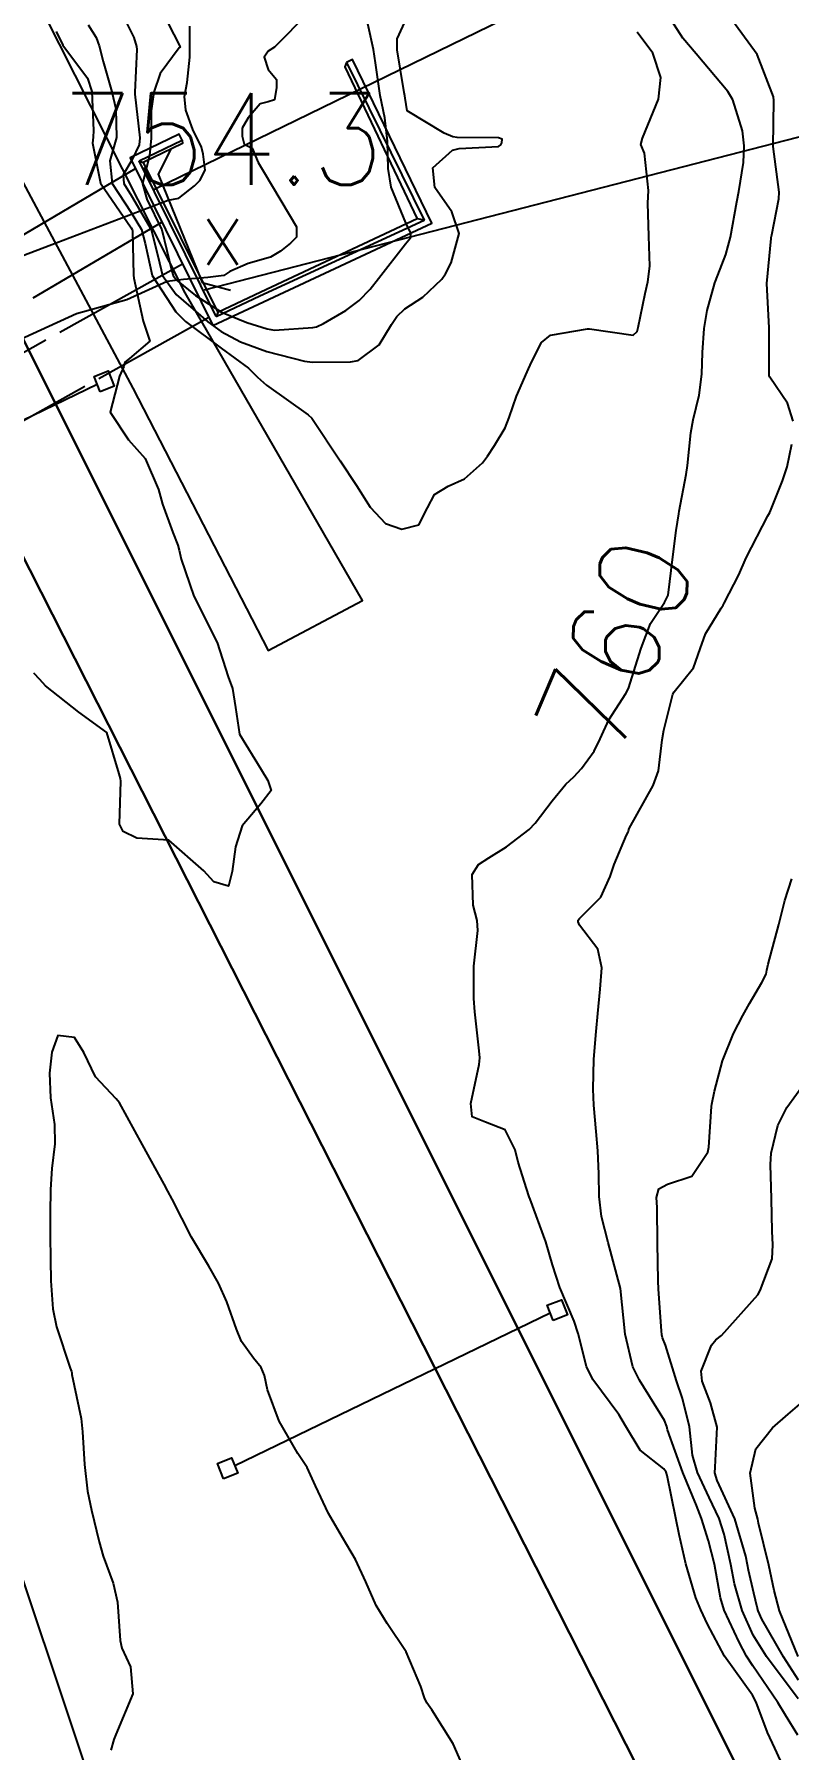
# Model space of a CAD drawing. Header units: metres. Extents: x 318500 to 325275, y 7408834 to 7428799.
# Drawn here: x 321900.1 to 321933, y 7422915.6 to 7422990.5 of the extents above; entities that cross this region are included whole.
import ezdxf
from ezdxf.enums import TextEntityAlignment as Align

# ---------------------------------------------------------------- set-up
doc = ezdxf.new("R2010")
doc.units = ezdxf.units.M
doc.header["$MEASUREMENT"] = 0
doc.linetypes.add('CONTINUO', pattern=[0])
doc.linetypes.add('TRACEJADO', pattern=[8.7, 8, -0.7])
for name, color, linetype in [('BUEIRO', 151, 'Continuous'), ('Cotas', 45, 'Continuous'), ('Curvas de Nivel 1m', 11, 'Continuous'), ('Curvas de Nivel 5m', 15, 'Continuous'), ('Divisas', 45, 'Continuous'), ('Hidrografia', 140, 'Continuous'), ('Linha Férrea', 20, 'Continuous'), ('Pontes_Viadutos_Tubos', 190, 'Continuous'), ('Pontos Cotados', 45, 'Continuous'), ('Pórticos', 45, 'Continuous'), ('TEXTO', 45, 'Continuous'), ('Vias Primárias', 230, 'Continuous'), ('Vias Secundárias', 230, 'Continuous')]:
    doc.layers.add(name, color=color, linetype=linetype)
doc.styles.add('Style-STANDARD', font='STANDARD.shx')

# ---------------------------------------------------------------- blocks, each defined once
blk = doc.blocks.new('ELVTXT_88')
at = {"layer": 'Pontos Cotados', "linetype": 'Continuous', "style": 'Style-STANDARD'}
for s, height, p in [('754.3', 4, (0, 4)), ('x', 3, (0, 0))]:
    blk.add_text(s, height=height, dxfattribs=at).set_placement(p, align=Align.MIDDLE_CENTER)

msp = doc.modelspace()

# ---------------------------------------------------------------- linework, layer by layer
at = {"layer": 'BUEIRO', "linetype": 'TRACEJADO', "flags": 128}
for points in [[(321883.332, 7422972.189), (321904.488, 7422984.657)], [(321885.033, 7422970.174), (321905.644, 7422982.32)], [(321885.987, 7422969.043), (321906.547, 7422980.492)], [(321887.695, 7422967.018), (321907.7, 7422978.159)]]:
    msp.add_lwpolyline(points, dxfattribs=at)
at = {"layer": 'BUEIRO', "linetype": 'CONTINUO'}
for points in [[(321906.526, 7422985.895, 758.412), (321906.395, 7422986.165, 758.412), (321904.255, 7422985.129, 758.525), (321907.879, 7422977.798, 758.407), (321917.442, 7422982.276, 758.407), (321913.981, 7422989.428, 756.817), (321913.711, 7422989.297, 756.817)], [(321913.711, 7422989.297, 756.817), (321913.646, 7422989.099, 755.561), (321916.8, 7422982.468, 754.146)], [(321913.711, 7422989.297, 756.817), (321917.114, 7422982.398, 758.345)], [(321904.658, 7422984.991, 758.525), (321906.526, 7422985.895, 758.412)], [(321906.526, 7422985.895, 758.412), (321906.546, 7422985.759, 754.213), (321904.829, 7422984.928, 754.324)], [(321908.018, 7422978.194, 758.407), (321904.658, 7422984.991, 758.525)], [(321904.658, 7422984.991, 758.525), (321904.829, 7422984.928, 754.324), (321908.086, 7422978.374, 754.208), (321908.018, 7422978.194, 758.407)], [(321917.05, 7422982.413, 757.027), (321916.8, 7422982.468, 754.146), (321909.966, 7422979.263, 754.146), (321908.086, 7422978.374, 754.208)], [(321909.934, 7422979.092, 758.345), (321917.114, 7422982.398, 758.345), (321917.05, 7422982.413, 757.027)], [(321908.018, 7422978.194, 758.407), (321909.934, 7422979.092, 758.345)]]:
    msp.add_polyline3d(points, dxfattribs=at)
at = {"layer": 'Curvas de Nivel 1m', "flags": 128}
for points, elevation in [([(321905.405, 7422991.99), (321906.411, 7422990.044), (321906.44, 7422989.98), (321906.433, 7422989.956), (321906.409, 7422989.932), (321905.568, 7422988.812), (321905.289, 7422987.991), (321905.175, 7422987.189), (321905.18, 7422985.992), (321905.105, 7422985.236), (321904.795, 7422983.995), (321904.985, 7422983.328), (321905.651, 7422981.986), (321906.088, 7422980.176), (321906.139, 7422979.981), (321906.277, 7422979.793), (321907.123, 7422979.111), (321908.257, 7422978.387), (321909.359, 7422977.933), (321910.246, 7422977.652), (321910.567, 7422977.595), (321912.247, 7422977.706), (321912.404, 7422977.742), (321912.709, 7422977.893), (321913.686, 7422978.452), (321914.265, 7422978.898), (321914.748, 7422979.388), (321915.116, 7422979.857), (321916.295, 7422981.376), (321916.509, 7422981.626), (321916.521, 7422981.838), (321916.307, 7422982.282), (321915.672, 7422983.85), (321915.539, 7422984.655), (321915.507, 7422985.853), (321915.387, 7422986.872), (321915.184, 7422987.858), (321914.984, 7422989.279), (321914.891, 7422989.863), (321914.46, 7422991.85)], 757), ([(321903.882, 7422991.465), (321904.414, 7422990.381), (321904.539, 7422989.999), (321904.545, 7422989.862), (321904.466, 7422987.999), (321904.469, 7422987.909), (321904.685, 7422985.997), (321904.657, 7422985.696), (321904.346, 7422985.058), (321903.956, 7422984.386), (321903.99, 7422984.005), (321904.322, 7422983.468), (321905.175, 7422981.991), (321905.483, 7422980.793), (321905.679, 7422979.986), (321906.268, 7422979.154), (321907.656, 7422977.959), (321908.244, 7422977.544), (321909.086, 7422977.089), (321910.231, 7422976.669), (321911.886, 7422976.243), (321912.224, 7422976.192), (321913.895, 7422976.205), (321914.226, 7422976.272), (321915.142, 7422976.95), (321915.688, 7422977.848), (321915.91, 7422978.19), (321916.26, 7422978.532), (321917.059, 7422979.041), (321917.886, 7422979.824), (321918.041, 7422980.064), (321918.287, 7422980.532), (321918.636, 7422981.815), (321918.314, 7422982.766), (321917.582, 7422983.827), (321917.484, 7422984.688), (321918.355, 7422985.463), (321918.639, 7422985.532), (321920.358, 7422985.627), (321920.458, 7422985.689), (321920.505, 7422985.788), (321920.521, 7422985.947), (321920.362, 7422986.005), (321918.555, 7422986.01), (321918.362, 7422986.052), (321917.984, 7422986.203), (321916.373, 7422987.176), (321916.275, 7422987.737), (321916.261, 7422987.842), (321916.235, 7422987.989), (321915.934, 7422989.847), (321915.932, 7422990.333), (321916.433, 7422991.402)], 758), ([(321933.234, 7422973.614), (321932.995, 7422974.405), (321932.219, 7422975.538), (321932.191, 7422975.601), (321932.188, 7422975.63), (321932.189, 7422975.662), (321932.192, 7422977.631), (321932.187, 7422977.695), (321932.092, 7422979.633), (321932.276, 7422981.607), (321932.281, 7422981.63), (321932.284, 7422981.647), (321932.302, 7422981.76), (321932.615, 7422983.336), (321932.621, 7422983.626), (321932.36, 7422985.63), (321932.398, 7422987.63), (321932.382, 7422987.787), (321931.672, 7422989.641), (321930.435, 7422991.318)], 761), ([(321902.419, 7422990.94), (321902.772, 7422990.383), (321902.907, 7422990.023), (321903.086, 7422989.333), (321903.461, 7422988.014), (321903.632, 7422987.27), (321903.66, 7422986.011), (321903.366, 7422984.994), (321903.475, 7422984.013), (321904.311, 7422982.732), (321904.759, 7422981.995), (321904.909, 7422981.379), (321905.219, 7422979.991), (321906.256, 7422978.391), (321906.68, 7422977.974), (321908.233, 7422976.81), (321909.426, 7422975.932), (321909.828, 7422975.538), (321910.213, 7422975.185), (321912.042, 7422973.902), (321912.198, 7422973.752), (321913.435, 7422971.881), (321914.154, 7422970.801), (321914.754, 7422969.861), (321915.424, 7422969.142), (321916.131, 7422968.891), (321916.88, 7422969.085), (321917.259, 7422969.829), (321917.558, 7422970.417), (321918.154, 7422970.776), (321918.871, 7422971.098), (321919.657, 7422971.798), (321919.879, 7422972.09), (321920.181, 7422972.556), (321920.65, 7422973.326), (321920.83, 7422973.781), (321921.147, 7422974.713), (321921.612, 7422975.769), (321921.802, 7422976.19), (321922.239, 7422977.051), (321922.63, 7422977.37), (321924.249, 7422977.656), (321924.337, 7422977.651), (321926.245, 7422977.376), (321926.417, 7422977.538), (321926.469, 7422977.707), (321926.777, 7422979.197), (321926.882, 7422979.701), (321926.974, 7422980.387), (321926.927, 7422981.701), (321926.882, 7422983.141), (321926.916, 7422983.701), (321926.734, 7422985.325), (321926.583, 7422985.707), (321926.648, 7422985.991), (321927.36, 7422987.695), (321927.454, 7422988.635), (321927.105, 7422989.7), (321926.424, 7422990.623)], 759), ([(321933.436, 7422916.191), (321932.898, 7422917.062), (321932.563, 7422917.613), (321931.474, 7422919.214), (321931.195, 7422919.633), (321930.879, 7422920.249), (321930.222, 7422921.649), (321930.056, 7422922.192), (321929.799, 7422923.656), (321929.545, 7422924.681), (321929.231, 7422925.663), (321929.016, 7422926.218), (321928.419, 7422927.672), (321927.752, 7422929.535), (321927.712, 7422929.679), (321927.614, 7422929.937), (321926.518, 7422931.697), (321926.236, 7422932.291), (321925.891, 7422933.707), (321925.69, 7422935.71), (321925.159, 7422937.718), (321924.865, 7422938.857), (321924.763, 7422939.725), (321924.744, 7422940.714), (321924.708, 7422941.726), (321924.633, 7422942.577), (321924.52, 7422943.729), (321924.493, 7422944.416), (321924.532, 7422945.729), (321924.629, 7422946.938), (321924.699, 7422947.727), (321924.798, 7422948.794), (321924.878, 7422949.725), (321924.702, 7422950.542), (321923.899, 7422951.596), (321923.835, 7422951.741), (321923.839, 7422951.803), (321923.902, 7422951.884), (321924.828, 7422952.814), (321925.235, 7422953.72), (321925.416, 7422954.24), (321925.957, 7422955.525), (321926.02, 7422955.649), (321926.035, 7422955.709), (321926.065, 7422955.813), (321927.123, 7422957.693), (321927.347, 7422958.332), (321927.518, 7422959.687), (321927.587, 7422960.116), (321927.982, 7422961.681), (321928.041, 7422961.792), (321928.889, 7422962.835), (321929.167, 7422963.669), (321929.408, 7422964.329), (321930.087, 7422965.449), (321930.176, 7422965.572), (321930.229, 7422965.658), (321930.859, 7422966.898), (321931.191, 7422967.644), (321932.139, 7422969.481), (321932.223, 7422969.629), (321932.775, 7422971.006), (321932.974, 7422971.618), (321933.185, 7422972.615)], 761), ([(321933.453, 7422917.772), (321932.076, 7422919.621), (321931.494, 7422920.563), (321931.004, 7422921.638), (321930.679, 7422922.8), (321930.511, 7422923.645), (321930.225, 7422924.975), (321930.01, 7422925.653), (321929.574, 7422926.576), (321929.052, 7422927.665), (321928.838, 7422928.427), (321928.705, 7422929.669), (321928.402, 7422930.898), (321928.143, 7422931.675), (321927.656, 7422933.232), (321927.534, 7422933.557), (321927.5, 7422933.682), (321927.48, 7422933.865), (321927.358, 7422935.685), (321927.333, 7422936.048), (321927.315, 7422937.686), (321927.296, 7422939.247), (321927.262, 7422939.687), (321927.363, 7422940.069), (321927.749, 7422940.267), (321928.811, 7422940.612), (321929.511, 7422941.663), (321929.552, 7422941.884), (321929.67, 7422943.661), (321929.69, 7422943.772), (321929.807, 7422944.332), (321930.152, 7422945.655), (321930.628, 7422946.858), (321931.044, 7422947.642), (321931.336, 7422948.16), (321931.872, 7422949.088), (321932.057, 7422949.447), (321932.093, 7422949.627), (321932.144, 7422949.888), (321932.617, 7422951.619), (321932.869, 7422952.662), (321933.184, 7422953.611)], 762), ([(321919.155, 7422914.041), (321918.376, 7422915.801), (321917.445, 7422917.289), (321917.229, 7422917.594), (321917.121, 7422917.815), (321916.961, 7422918.314), (321916.331, 7422919.827), (321915.498, 7422921.07), (321915.014, 7422921.847), (321914.558, 7422922.892), (321914.115, 7422923.861), (321913.544, 7422924.826), (321912.922, 7422925.876), (321912.368, 7422927.086), (321912.001, 7422927.886), (321911.589, 7422928.503), (321910.766, 7422929.903), (321910.263, 7422931.278), (321910.126, 7422931.913), (321909.989, 7422932.26), (321909.647, 7422932.667), (321909.12, 7422933.393), (321908.913, 7422933.931), (321908.491, 7422935.125), (321908.121, 7422935.944), (321907.701, 7422936.682), (321906.947, 7422937.958), (321906.092, 7422939.611), (321905.905, 7422939.968), (321905.744, 7422940.265), (321904.799, 7422941.985), (321903.797, 7422943.819), (321903.649, 7422944.002), (321902.747, 7422944.953), (321902.236, 7422946.024), (321901.83, 7422946.676), (321901.101, 7422946.767), (321900.829, 7422946.04), (321900.732, 7422945.12), (321900.772, 7422944.04), (321900.946, 7422942.875), (321900.97, 7422942.038), (321900.836, 7422940.957), (321900.773, 7422940.04), (321900.761, 7422939.008), (321900.759, 7422938.04), (321900.778, 7422936.965), (321900.799, 7422936.039), (321900.885, 7422934.824), (321901.041, 7422934.036), (321901.642, 7422932.223), (321901.698, 7422932.086), (321901.707, 7422932.029), (321901.712, 7422931.955), (321902.115, 7422930.022), (321902.181, 7422929.442), (321902.268, 7422928.02), (321902.397, 7422926.846), (321902.565, 7422926.015), (321902.908, 7422924.641), (321903.087, 7422924.007), (321903.512, 7422922.826), (321903.704, 7422921.997), (321903.817, 7422920.328), (321903.899, 7422919.994), (321904.281, 7422919.174), (321904.377, 7422917.986), (321903.639, 7422916.213), (321903.553, 7422915.998), (321903.415, 7422915.537)], 759), ([(321933.465, 7422918.591), (321932.812, 7422919.61), (321931.868, 7422921.261), (321931.712, 7422921.627), (321931.667, 7422921.783), (321931.518, 7422922.392), (321931.29, 7422923.396), (321931.238, 7422923.634), (321931.166, 7422924.006), (321930.691, 7422925.643), (321929.917, 7422927.323), (321929.809, 7422927.657), (321929.833, 7422927.897), (321929.922, 7422929.655), (321929.626, 7422930.717), (321929.267, 7422931.664), (321929.216, 7422932.092), (321929.664, 7422933.237), (321929.864, 7422933.46), (321930.107, 7422933.653), (321931.688, 7422935.438), (321931.801, 7422935.628), (321932.325, 7422937.006), (321932.353, 7422937.621), (321932.319, 7422938.214), (321932.289, 7422939.622), (321932.253, 7422941.132), (321932.281, 7422941.622), (321932.571, 7422942.836), (321932.963, 7422943.613), (321933.812, 7422944.789)], 763), ([(321933.454, 7422919.627), (321932.637, 7422921.613), (321932.41, 7422922.508), (321932.176, 7422923.62), (321931.726, 7422925.459), (321931.688, 7422925.628), (321931.567, 7422926.114), (321931.362, 7422927.633), (321931.601, 7422928.699), (321932.333, 7422929.619), (321933.016, 7422930.212), (321933.627, 7422930.747)], 764)]:
    msp.add_lwpolyline(points, dxfattribs=dict(at, elevation=elevation))
at = {"layer": 'Curvas de Nivel 5m', "elevation": 760, "flags": 128}
for points in [[(321933.324, 7422913.679), (321932.445, 7422915.615), (321932.116, 7422916.299), (321931.624, 7422917.627), (321931.455, 7422917.938), (321930.237, 7422919.642), (321929.501, 7422921.034), (321929.209, 7422921.663), (321928.987, 7422922.193), (321928.544, 7422923.67), (321928.26, 7422924.963), (321928.104, 7422925.675), (321927.733, 7422927.533), (321927.686, 7422927.679), (321927.592, 7422927.833), (321926.551, 7422928.647), (321925.913, 7422929.705), (321925.617, 7422930.207), (321924.489, 7422931.727), (321924.213, 7422932.299), (321923.839, 7422933.737), (321923.668, 7422934.287), (321923.046, 7422935.746), (321922.718, 7422936.736), (321922.425, 7422937.753), (321921.739, 7422939.62), (321921.695, 7422939.716), (321921.68, 7422939.761), (321921.223, 7422941.229), (321921.087, 7422941.77), (321920.645, 7422942.64), (321919.788, 7422942.985), (321919.205, 7422943.213), (321919.145, 7422943.8), (321919.519, 7422945.496), (321919.547, 7422945.794), (321919.52, 7422946.099), (321919.331, 7422947.798), (321919.275, 7422948.382), (321919.287, 7422949.799), (321919.451, 7422951.352), (321919.421, 7422951.797), (321919.252, 7422952.458), (321919.213, 7422953.801), (321919.492, 7422954.241), (321919.941, 7422954.532), (321920.708, 7422955.019), (321921.697, 7422955.764), (321921.963, 7422956.042), (321922.706, 7422957.019), (321923.307, 7422957.747), (321923.649, 7422958.079), (321923.99, 7422958.432), (321924.539, 7422959.195), (321924.81, 7422959.728), (321925.183, 7422960.562), (321925.927, 7422961.712), (321926.042, 7422961.938), (321926.59, 7422963.702), (321926.997, 7422964.775), (321927.619, 7422965.687), (321927.772, 7422966.008), (321927.979, 7422967.682), (321928.132, 7422968.834), (321928.243, 7422969.575), (321928.261, 7422969.679), (321928.56, 7422971.28), (321928.616, 7422971.676), (321928.761, 7422973.105), (321928.868, 7422973.673), (321929.134, 7422974.748), (321929.244, 7422975.67), (321929.283, 7422976.62), (321929.348, 7422977.669), (321929.473, 7422978.457), (321929.822, 7422979.665), (321929.943, 7422980.004), (321930.292, 7422980.896), (321930.499, 7422981.657), (321930.776, 7422983.2), (321930.86, 7422983.652), (321931.074, 7422984.924), (321931.103, 7422985.649), (321931.027, 7422986.31), (321930.597, 7422987.657), (321930.386, 7422988.027), (321928.999, 7422989.674), (321928.42, 7422990.359), (321927.553, 7422991.693)], [(321901.019, 7422990.654), (321901.314, 7422990.046), (321902.389, 7422988.604), (321902.578, 7422988.027), (321902.664, 7422986.327), (321902.645, 7422986.026), (321902.614, 7422985.769), (321902.96, 7422984.021), (321904.301, 7422982.072), (321904.345, 7422982), (321904.361, 7422981.938), (321904.408, 7422979.999), (321904.415, 7422979.862), (321904.833, 7422977.994), (321905.115, 7422977.113), (321904.225, 7422976.36), (321904.032, 7422976.194), (321903.981, 7422976.004), (321903.788, 7422975.578), (321903.391, 7422974.012), (321904.182, 7422972.803), (321904.914, 7422971.993), (321905.501, 7422970.636), (321905.676, 7422969.985), (321906.128, 7422968.755), (321906.345, 7422968.199), (321906.405, 7422967.976), (321906.496, 7422967.592), (321907.044, 7422965.966), (321908.06, 7422963.95), (321908.548, 7422962.446), (321908.735, 7422961.94), (321908.858, 7422961.107), (321909.038, 7422959.935), (321909.987, 7422958.39), (321910.277, 7422957.917), (321910.416, 7422957.476), (321909.97, 7422956.897), (321909.15, 7422955.932), (321908.865, 7422955.017), (321908.721, 7422953.938), (321908.564, 7422953.297), (321907.923, 7422953.476), (321907.479, 7422953.957), (321905.95, 7422955.311), (321904.546, 7422955.399), (321903.955, 7422955.687), (321903.798, 7422956.002), (321903.857, 7422957.88), (321903.839, 7422958.002), (321903.784, 7422958.202), (321903.241, 7422960.012), (321902.023, 7422960.897), (321900.559, 7422962.052), (321900.312, 7422962.326), (321900.045, 7422962.607)]]:
    msp.add_lwpolyline(points, dxfattribs=at)
at = {"layer": 'Divisas'}
msp.add_lwpolyline([(321982.888, 7422745.937), (321975.44, 7422771.955), (321970.752, 7422788.531), (321965.741, 7422805.526), (321962.547, 7422817.126), (321957.16, 7422825.327), (321952.527, 7422832.125), (321938.024, 7422853.725), (321928.923, 7422867.291), (321925.087, 7422870.99), (321920.76, 7422876.203), (321911.583, 7422891.152), (321906.206, 7422903.734), (321903.949, 7422909.877), (321897.037, 7422930.587), (321896.452, 7422936.323), (321892.376, 7422963.087), (321889.907, 7422966.571), (321882.22, 7422978.292), (321868.004, 7422969.391), (321856.418, 7422987.243), (321853.853, 7422992.698), (321849.675, 7423001.125)], dxfattribs=at)
at = {"layer": 'Hidrografia'}
for points in [[(321911.624, 7422991.022), (321911.006, 7422990.404), (321910.564, 7422989.963), (321910.299, 7422989.786), (321910.122, 7422989.521), (321910.299, 7422988.991), (321910.652, 7422988.55), (321910.652, 7422988.197), (321910.564, 7422987.667), (321910.299, 7422987.579), (321909.946, 7422987.491), (321909.416, 7422986.873), (321909.151, 7422986.431), (321909.151, 7422986.078), (321909.239, 7422985.725), (321909.592, 7422985.548), (321909.857, 7422984.93), (321910.122, 7422984.489), (321911.536, 7422982.105), (321911.536, 7422981.664), (321911.271, 7422981.399), (321910.829, 7422981.046), (321910.387, 7422980.781), (321909.416, 7422980.516), (321908.621, 7422980.163), (321908.356, 7422979.986), (321907.649, 7422979.898), (321906.589, 7422979.81), (321905.883, 7422979.721), (321904.116, 7422978.927), (321901.908, 7422978.309), (321893.058, 7422974.256)], [(321898.067, 7422980.295), (321901.032, 7422981.407), (321905.917, 7422983.284), (321906.38, 7422983.361), (321907.073, 7422983.901), (321907.304, 7422984.132), (321907.535, 7422984.594), (321907.458, 7422985.287), (321907.381, 7422985.595), (321906.996, 7422986.365), (321906.688, 7422987.212), (321906.628, 7422987.809), (321906.751, 7422988.424), (321906.874, 7422989.53), (321906.874, 7422990.883)]]:
    msp.add_lwpolyline(points, dxfattribs=at)
at = {"layer": 'Linha Férrea'}
for points in [[(321625.181, 7423540.483), (321646.79, 7423496.959), (321893.02, 7422980.599), (321927.568, 7422912.57), (321960.071, 7422844.091), (321960.071, 7422844.091), (322054.8, 7422642.247, -0.028698), (322111.168, 7422494.248), (322140.246, 7422392.292, 0.177815), (322346.493, 7422099.021)], [(322346.493, 7422099.021, -0.177815), (322140.246, 7422392.292), (322111.168, 7422494.248, 0.028698), (322054.8, 7422642.247), (321960.071, 7422844.091), (321960.071, 7422844.091), (321927.568, 7422912.57), (321893.02, 7422980.599), (321646.79, 7423496.959), (321625.181, 7423540.483, -0.08675)], [(321634.288, 7423531.029), (321649.189, 7423501.212), (321891.508, 7422993.323), (321931.636, 7422913.121), (321963.221, 7422846.706), (322059.233, 7422642.556), (322059.233, 7422642.556, -0.026965), (322115.311, 7422495.115), (322143.825, 7422393.254, 0.177055), (322348.62, 7422102.056)], [(322348.62, 7422102.056, -0.177055), (322143.825, 7422393.254), (322115.311, 7422495.115, 0.026965), (322059.233, 7422642.556), (322059.233, 7422642.556), (321963.221, 7422846.706), (321931.636, 7422913.121), (321891.508, 7422993.323), (321649.189, 7423501.212), (321634.288, 7423531.029, -0.065289)]]:
    msp.add_lwpolyline(points, format="xyb", dxfattribs=at)
at = {"layer": 'Pontes_Viadutos_Tubos'}
msp.add_lwpolyline([(321906.052, 7422985.541), (321905.488, 7422984.413), (321907.405, 7422979.678), (321908.646, 7422979.34)], dxfattribs=at)
at = {"layer": 'Pórticos'}
for points in [[(321902.946, 7422974.907), (321902.682, 7422975.574), (321903.297, 7422975.817), (321903.56, 7422975.15)], [(321922.756, 7422934.308), (321922.492, 7422934.975), (321923.106, 7422935.218), (321923.37, 7422934.551)], [(321908.346, 7422927.396), (321908.082, 7422928.063), (321908.696, 7422928.306), (321908.96, 7422927.639)]]:
    msp.add_lwpolyline(points, close=True, dxfattribs=at)
for points in [[(321887.917, 7422968.029), (321902.814, 7422975.241)], [(321908.828, 7422927.973), (321922.624, 7422934.642)]]:
    msp.add_lwpolyline(points, dxfattribs=at)
at = {"layer": 'TEXTO', "linetype": 'CONTINUO'}
for points in [[(321905.325, 7422983.76, 0), (322123.588, 7423090.084, 0)], [(321907.515, 7422979.358, 0), (322146.231, 7423040.796, 0)]]:
    msp.add_polyline3d(points, dxfattribs=at)
at = {"layer": 'Vias Primárias'}
for points in [[(323715.644, 7420145.548, 0), (323709.04, 7420132.939)], [(323831.088, 7420001.787, 0), (323833.844, 7420008.443, 0.220888)]]:
    msp.add_lwpolyline(points, format="xyb", dxfattribs=at)
at = {"layer": 'Vias Secundárias'}
msp.add_lwpolyline([(321892.929, 7422998.587), (321899.232, 7422984.697), (321904.373, 7422975.062), (321910.29, 7422963.594), (321914.421, 7422965.777), (321906.657, 7422979.228), (321898.42, 7422995.527)], dxfattribs=at)

# ---------------------------------------------------------------- block references
at = {"layer": 'Pontos Cotados', "linetype": 'Continuous'}
msp.add_blockref('ELVTXT_88', (321908.3, 7422981.95, 754.28), dxfattribs=at)

# ---------------------------------------------------------------- texts
at = {"layer": 'Cotas', "style": 'Style-STANDARD'}
msp.add_text('760', height=4, rotation=67.09603, dxfattribs=at).set_placement((321925.478, 7422963.864, 760), align=Align.MIDDLE_CENTER)

doc.saveas('drawing.dxf')
